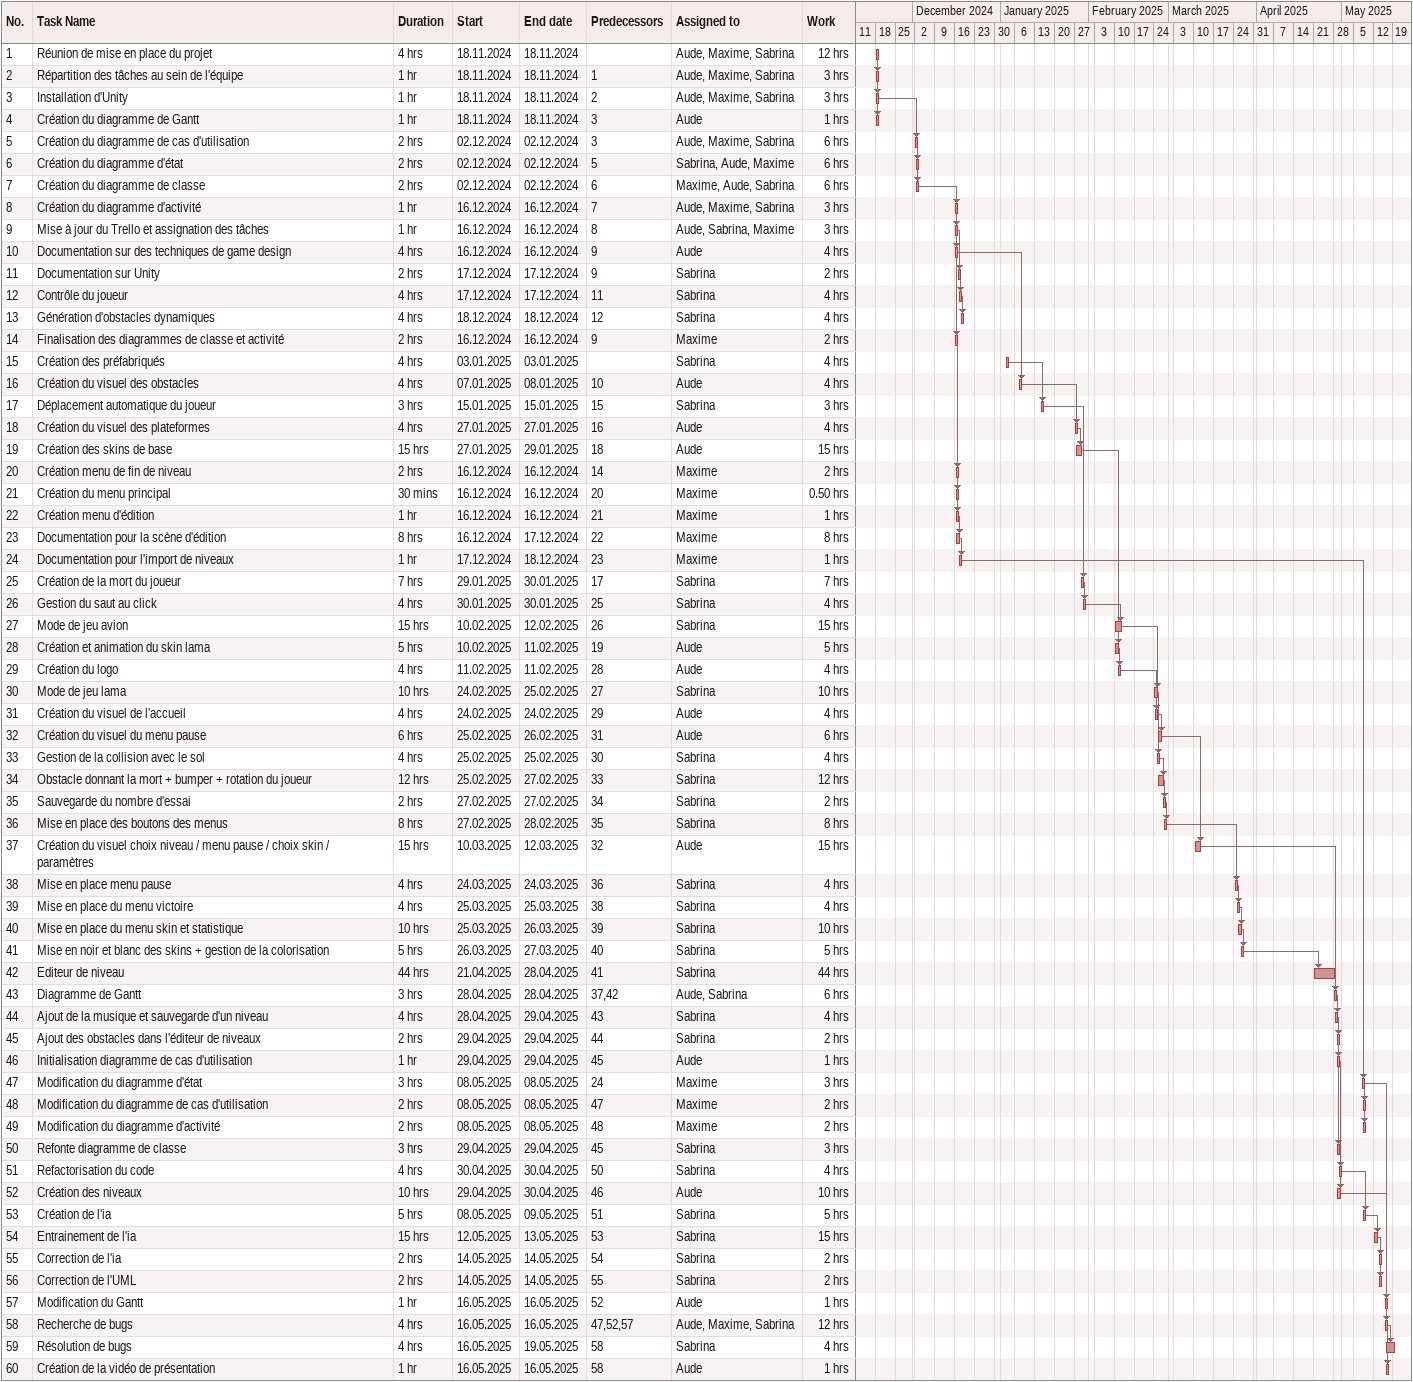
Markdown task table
| ID | Task | Duration | Start | Finish | Predecessors | Resources | Work (h) |
|---|---|---|---|---|---|---|---|
| 1 | Réunion de mise en place du projet | 4h | 2024-11-18 | 2024-11-18 |  | Aude, Maxime, Sabrina | 12 |
| 2 | Répartition des tâches au sein de l'équipe | 1h | 2024-11-18 | 2024-11-18 | 1 | Aude, Maxime, Sabrina | 3 |
| 3 | Installation d'Unity | 1h | 2024-11-18 | 2024-11-18 | 2 | Aude, Maxime, Sabrina | 3 |
| 4 | Création du diagramme de Gantt | 1h | 2024-11-18 | 2024-11-18 | 3 | Aude | 1 |
| 5 | Création du diagramme de cas d'utilisation | 2h | 2024-12-02 | 2024-12-02 | 3 | Aude, Maxime, Sabrina | 6 |
| 6 | Création du diagramme d'état | 2h | 2024-12-02 | 2024-12-02 | 5 | Sabrina, Aude, Maxime | 6 |
| 7 | Création du diagramme de classe | 2h | 2024-12-02 | 2024-12-02 | 6 | Maxime, Aude, Sabrina | 6 |
| 8 | Création du diagramme d'activité | 1h | 2024-12-16 | 2024-12-16 | 7 | Aude, Maxime, Sabrina | 3 |
| 9 | Mise à jour du Trello et assignation des tâches | 1h | 2024-12-16 | 2024-12-16 | 8 | Aude, Sabrina, Maxime | 3 |
| 10 | Documentation sur des techniques de game design | 4h | 2024-12-16 | 2024-12-16 | 9 | Aude | 4 |
| 11 | Documentation sur Unity | 2h | 2024-12-17 | 2024-12-17 | 9 | Sabrina | 2 |
| 12 | Contrôle du joueur | 4h | 2024-12-17 | 2024-12-17 | 11 | Sabrina | 4 |
| 13 | Génération d'obstacles dynamiques | 4h | 2024-12-18 | 2024-12-18 | 12 | Sabrina | 4 |
| 14 | Finalisation des diagrammes de classe et activité | 2h | 2024-12-16 | 2024-12-16 | 9 | Maxime | 2 |
| 15 | Création des préfabriqués | 4h | 2025-01-03 | 2025-01-03 |  | Sabrina | 4 |
| 16 | Création du visuel des obstacles | 4h | 2025-01-07 | 2025-01-08 | 10 | Aude | 4 |
| 17 | Déplacement automatique du joueur | 3h | 2025-01-15 | 2025-01-15 | 15 | Sabrina | 3 |
| 18 | Création du visuel des plateformes | 4h | 2025-01-27 | 2025-01-27 | 16 | Aude | 4 |
| 19 | Création des skins de base | 15h | 2025-01-27 | 2025-01-29 | 18 | Aude | 15 |
| 20 | Création menu de fin de niveau | 2h | 2024-12-16 | 2024-12-16 | 14 | Maxime | 2 |
| 21 | Création du menu principal | 30min | 2024-12-16 | 2024-12-16 | 20 | Maxime | 0.50 |
| 22 | Création menu d'édition | 1h | 2024-12-16 | 2024-12-16 | 21 | Maxime | 1 |
| 23 | Documentation pour la scène d'édition | 8h | 2024-12-16 | 2024-12-17 | 22 | Maxime | 8 |
| 24 | Documentation pour l'import de niveaux | 1h | 2024-12-17 | 2024-12-18 | 23 | Maxime | 1 |
| 25 | Création de la mort du joueur | 7h | 2025-01-29 | 2025-01-30 | 17 | Sabrina | 7 |
| 26 | Gestion du saut au click | 4h | 2025-01-30 | 2025-01-30 | 25 | Sabrina | 4 |
| 27 | Mode de jeu avion | 15h | 2025-02-10 | 2025-02-12 | 26 | Sabrina | 15 |
| 28 | Création et animation du skin lama | 5h | 2025-02-10 | 2025-02-11 | 19 | Aude | 5 |
| 29 | Création du logo | 4h | 2025-02-11 | 2025-02-11 | 28 | Aude | 4 |
| 30 | Mode de jeu lama | 10h | 2025-02-24 | 2025-02-25 | 27 | Sabrina | 10 |
| 31 | Création du visuel de l'accueil | 4h | 2025-02-24 | 2025-02-24 | 29 | Aude | 4 |
| 32 | Création du visuel du menu pause | 6h | 2025-02-25 | 2025-02-26 | 31 | Aude | 6 |
| 33 | Gestion de la collision avec le sol | 4h | 2025-02-25 | 2025-02-25 | 30 | Sabrina | 4 |
| 34 | Obstacle donnant la mort + bumper + rotation du joueur | 12h | 2025-02-25 | 2025-02-27 | 33 | Sabrina | 12 |
| 35 | Sauvegarde du nombre d'essai | 2h | 2025-02-27 | 2025-02-27 | 34 | Sabrina | 2 |
| 36 | Mise en place des boutons des menus | 8h | 2025-02-27 | 2025-02-28 | 35 | Sabrina | 8 |
| 37 | Création du visuel choix niveau / menu pause / choix skin / paramètres | 15h | 2025-03-10 | 2025-03-12 | 32 | Aude | 15 |
| 38 | Mise en place menu pause | 4h | 2025-03-24 | 2025-03-24 | 36 | Sabrina | 4 |
| 39 | Mise en place du menu victoire | 4h | 2025-03-25 | 2025-03-25 | 38 | Sabrina | 4 |
| 40 | Mise en place du menu skin et statistique | 10h | 2025-03-25 | 2025-03-26 | 39 | Sabrina | 10 |
| 41 | Mise en noir et blanc des skins + gestion de la colorisation | 5h | 2025-03-26 | 2025-03-27 | 40 | Sabrina | 5 |
| 42 | Editeur de niveau | 44h | 2025-04-21 | 2025-04-28 | 41 | Sabrina | 44 |
| 43 | Diagramme de Gantt | 3h | 2025-04-28 | 2025-04-28 | 37, 42 | Aude, Sabrina | 6 |
| 44 | Ajout de la musique et sauvegarde d'un niveau | 4h | 2025-04-28 | 2025-04-29 | 43 | Sabrina | 4 |
| 45 | Ajout des obstacles dans l'éditeur de niveaux | 2h | 2025-04-29 | 2025-04-29 | 44 | Sabrina | 2 |
| 46 | Initialisation diagramme de cas d'utilisation | 1h | 2025-04-29 | 2025-04-29 | 45 | Aude | 1 |
| 47 | Modification du diagramme d'état | 3h | 2025-05-08 | 2025-05-08 | 24 | Maxime | 3 |
| 48 | Modification du diagramme de cas d'utilisation | 2h | 2025-05-08 | 2025-05-08 | 47 | Maxime | 2 |
| 49 | Modification du diagramme d'activité | 2h | 2025-05-08 | 2025-05-08 | 48 | Maxime | 2 |
| 50 | Refonte diagramme de classe | 3h | 2025-04-29 | 2025-04-29 | 45 | Sabrina | 3 |
| 51 | Refactorisation du code | 4h | 2025-04-30 | 2025-04-30 | 50 | Sabrina | 4 |
| 52 | Création des niveaux | 10h | 2025-04-29 | 2025-04-30 | 46 | Aude | 10 |
| 53 | Création de l'ia | 5h | 2025-05-08 | 2025-05-09 | 51 | Sabrina | 5 |
| 54 | Entrainement de l'ia | 15h | 2025-05-12 | 2025-05-13 | 53 | Sabrina | 15 |
| 55 | Correction de l'ia | 2h | 2025-05-14 | 2025-05-14 | 54 | Sabrina | 2 |
| 56 | Correction de l'UML | 2h | 2025-05-14 | 2025-05-14 | 55 | Sabrina | 2 |
| 57 | Modification du Gantt | 1h | 2025-05-16 | 2025-05-16 | 52 | Aude | 1 |
| 58 | Recherche de bugs | 4h | 2025-05-16 | 2025-05-16 | 47, 52, 57 | Aude, Maxime, Sabrina | 12 |
| 59 | Résolution de bugs | 4h | 2025-05-16 | 2025-05-19 | 58 | Sabrina | 4 |
| 60 | Création de la vidéo de présentation | 1h | 2025-05-16 | 2025-05-16 | 58 | Aude | 1 |
